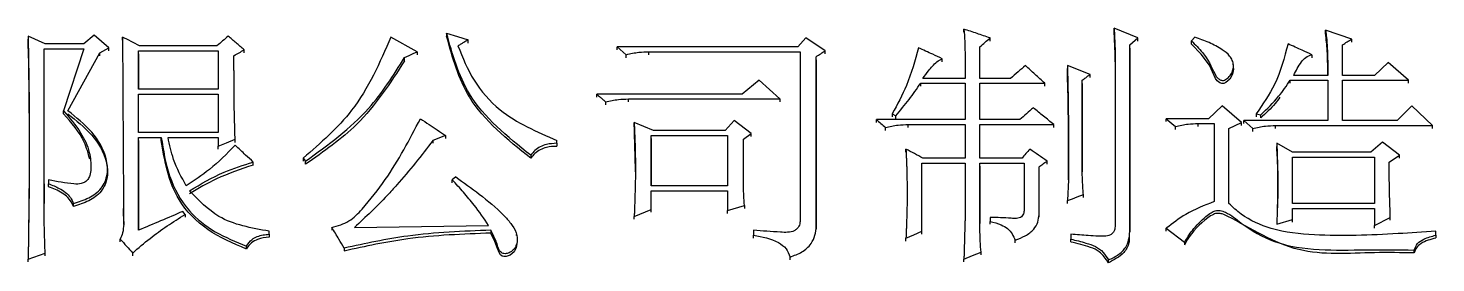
# Model space of a CAD drawing. Header units: millimetres. Extents: x 2379 to 4059, y 879 to 2067.
# Drawn here: x 2734.31 to 2747.7, y 1809.81 to 1812.04 of the extents above; entities that cross this region are included whole.
import ezdxf

# ---------------------------------------------------------------- set-up
doc = ezdxf.new("R2010")
doc.units = ezdxf.units.MM

msp = doc.modelspace()

# ---------------------------------------------------------------- linework, layer by layer
at = {"color": 7, "linetype": 'Continuous', "lineweight": 25}
for p, q in [((2734.471, 1811.889), (2734.309, 1811.963)), ((2734.309, 1811.963), (2734.309, 1811.933)), ((2734.312, 1811.754), (2734.309, 1811.933)), ((2734.937, 1811.973), (2734.839, 1811.889)), ((2735.077, 1811.851), (2734.937, 1811.973)), ((2735.207, 1811.924), (2735.207, 1811.954)), ((2738.009, 1811.814), (2737.76, 1811.954)), ((2738.29, 1811.991), (2738.29, 1811.961)), ((2738.495, 1811.896), (2738.495, 1811.926)), ((2741.708, 1811.945), (2741.633, 1811.861)), ((2741.892, 1811.823), (2741.708, 1811.945)), ((2743.212, 1811.999), (2743.212, 1812.029)), ((2743.461, 1811.915), (2743.461, 1811.945)), ((2744.867, 1811.945), (2744.64, 1812.038)), ((2744.64, 1812.008), (2744.64, 1812.038)), ((2744.791, 1811.879), (2744.867, 1811.945)), ((2744.867, 1811.915), (2744.867, 1811.945)), ((2745.408, 1811.954), (2745.375, 1811.917)), ((2746.901, 1811.935), (2746.652, 1812.019)), ((2746.652, 1811.989), (2746.652, 1812.019)), ((2746.901, 1811.906), (2746.901, 1811.935)), ((2734.461, 1811.842), (2734.839, 1811.842)), ((2734.461, 1810.37), (2734.461, 1811.842)), ((2734.461, 1811.812), (2734.461, 1811.842)), ((2734.839, 1811.889), (2734.471, 1811.889)), ((2734.839, 1811.842), (2734.645, 1811.252)), ((2734.688, 1811.252), (2734.991, 1811.804)), ((2734.991, 1811.804), (2735.077, 1811.851)), ((2734.991, 1811.775), (2734.991, 1811.804)), ((2735.077, 1811.822), (2735.077, 1811.851)), ((2735.358, 1811.823), (2736.116, 1811.823)), ((2735.358, 1811.458), (2735.358, 1811.823)), ((2735.358, 1811.794), (2735.358, 1811.823)), ((2735.358, 1811.793), (2735.358, 1811.458)), ((2736.105, 1811.87), (2735.369, 1811.87)), ((2736.116, 1811.823), (2736.116, 1811.458)), ((2736.364, 1811.803), (2736.364, 1811.832)), ((2738.009, 1811.814), (2738.009, 1811.784)), ((2739.913, 1811.861), (2739.999, 1811.786)), ((2741.633, 1811.861), (2739.913, 1811.861)), ((2739.913, 1811.831), (2739.913, 1811.861)), ((2739.999, 1811.756), (2739.999, 1811.786)), ((2740.215, 1811.814), (2741.654, 1811.814)), ((2740.215, 1811.784), (2740.215, 1811.814)), ((2741.654, 1811.814), (2741.654, 1810.201)), ((2741.892, 1811.794), (2741.892, 1811.823)), ((2743.363, 1811.561), (2743.363, 1811.861)), ((2743.363, 1811.831), (2743.363, 1811.861)), ((2744.791, 1810.126), (2744.791, 1811.879)), ((2744.791, 1811.85), (2744.791, 1811.879)), ((2744.791, 1811.849), (2744.791, 1810.098)), ((2745.375, 1811.887), (2745.375, 1811.917)), ((2746.522, 1811.786), (2746.522, 1811.756)), ((2746.814, 1811.589), (2746.814, 1811.879)), ((2746.814, 1811.85), (2746.814, 1811.879)), ((2737.89, 1811.728), (2737.89, 1811.758)), ((2741.806, 1810.154), (2741.806, 1811.767)), ((2741.806, 1811.738), (2741.806, 1811.767)), ((2741.806, 1811.737), (2741.806, 1810.126)), ((2743.006, 1811.719), (2743.006, 1811.748)), ((2743.223, 1811.702), (2743.223, 1811.561)), ((2743.223, 1811.702), (2743.223, 1811.672)), ((2744.413, 1811.599), (2744.196, 1811.683)), ((2744.196, 1811.683), (2744.196, 1811.654)), ((2744.651, 1811.748), (2744.651, 1810.163)), ((2744.651, 1811.748), (2744.651, 1811.719)), ((2745.775, 1811.684), (2745.775, 1811.694)), ((2745.775, 1811.664), (2745.775, 1811.675)), ((2747.247, 1811.711), (2747.117, 1811.589)), ((2747.441, 1811.543), (2747.247, 1811.711)), ((2741.265, 1811.543), (2741.102, 1811.412)), ((2741.459, 1811.365), (2741.265, 1811.543)), ((2743.223, 1811.561), (2742.822, 1811.561)), ((2743.655, 1811.561), (2743.363, 1811.561)), ((2744.337, 1810.671), (2744.337, 1811.543)), ((2744.337, 1811.514), (2744.337, 1811.543)), ((2744.413, 1811.57), (2744.413, 1811.599)), ((2746.316, 1811.543), (2746.673, 1811.543)), ((2746.316, 1811.514), (2746.316, 1811.543)), ((2746.673, 1811.589), (2746.349, 1811.589)), ((2746.673, 1811.543), (2746.673, 1811.159)), ((2747.117, 1811.589), (2746.814, 1811.589)), ((2746.814, 1811.543), (2747.441, 1811.543)), ((2746.814, 1811.159), (2746.814, 1811.543)), ((2746.814, 1811.514), (2746.814, 1811.543)), ((2747.441, 1811.514), (2747.441, 1811.543)), ((2736.116, 1811.458), (2735.358, 1811.458)), ((2735.358, 1811.412), (2736.116, 1811.412)), ((2735.358, 1811.046), (2735.358, 1811.412)), ((2735.358, 1811.383), (2735.358, 1811.412)), ((2736.116, 1811.412), (2736.116, 1811.046)), ((2741.102, 1811.412), (2739.718, 1811.412)), ((2739.718, 1811.383), (2739.718, 1811.412)), ((2742.801, 1811.515), (2743.223, 1811.515)), ((2743.223, 1811.515), (2743.223, 1811.168)), ((2743.363, 1811.515), (2743.98, 1811.515)), ((2743.363, 1811.168), (2743.363, 1811.515)), ((2743.363, 1811.486), (2743.363, 1811.515)), ((2743.98, 1811.486), (2743.98, 1811.515)), ((2744.337, 1811.513), (2744.337, 1810.671)), ((2734.645, 1811.224), (2734.645, 1811.252)), ((2739.804, 1811.308), (2739.804, 1811.337)), ((2740.021, 1811.365), (2741.459, 1811.365)), ((2740.021, 1811.336), (2740.021, 1811.365)), ((2741.459, 1811.365), (2741.459, 1811.336)), ((2745.667, 1811.299), (2745.538, 1811.177)), ((2745.851, 1811.14), (2745.667, 1811.299)), ((2747.474, 1811.299), (2747.333, 1811.159)), ((2747.669, 1811.112), (2747.474, 1811.299)), ((2740.259, 1811.065), (2740.075, 1811.14)), ((2740.075, 1811.111), (2740.075, 1811.14)), ((2741.027, 1811.159), (2740.94, 1811.065)), ((2741.189, 1811.037), (2741.027, 1811.159)), ((2743.223, 1811.168), (2742.379, 1811.168)), ((2742.379, 1811.14), (2742.379, 1811.168)), ((2742.53, 1811.224), (2742.563, 1811.206)), ((2742.53, 1811.224), (2742.53, 1811.196)), ((2742.563, 1811.177), (2742.563, 1811.206)), ((2742.682, 1811.121), (2743.223, 1811.121)), ((2742.682, 1811.093), (2742.682, 1811.121)), ((2743.223, 1811.121), (2743.223, 1810.802)), ((2743.742, 1811.168), (2743.363, 1811.168)), ((2743.363, 1811.121), (2744.066, 1811.121)), ((2743.363, 1810.802), (2743.363, 1811.121)), ((2743.363, 1811.093), (2743.363, 1811.121)), ((2744.066, 1811.093), (2744.066, 1811.121)), ((2745.137, 1811.177), (2745.224, 1811.103)), ((2745.538, 1811.177), (2745.137, 1811.177)), ((2745.44, 1811.131), (2745.592, 1811.131)), ((2745.44, 1811.102), (2745.44, 1811.131)), ((2745.592, 1811.131), (2745.592, 1810.389)), ((2745.732, 1811.084), (2745.851, 1811.14)), ((2745.851, 1811.112), (2745.851, 1811.14)), ((2745.873, 1811.159), (2745.959, 1811.084)), ((2746.673, 1811.159), (2745.873, 1811.159)), ((2745.873, 1811.13), (2745.873, 1811.159)), ((2745.992, 1811.224), (2746.035, 1811.215)), ((2745.992, 1811.224), (2745.992, 1811.196)), ((2746.035, 1811.186), (2746.035, 1811.215)), ((2747.333, 1811.159), (2746.814, 1811.159)), ((2736.116, 1811.046), (2735.358, 1811.046)), ((2735.358, 1810.999), (2735.575, 1810.999)), ((2735.359, 1810.116), (2735.358, 1810.999)), ((2735.358, 1810.971), (2735.358, 1810.999)), ((2735.575, 1810.971), (2735.575, 1810.999)), ((2735.64, 1810.999), (2736.116, 1810.999)), ((2736.116, 1810.999), (2736.116, 1810.915)), ((2738.279, 1811.018), (2738.16, 1810.971)), ((2738.279, 1811.018), (2738.279, 1810.99)), ((2740.237, 1811.018), (2740.962, 1811.018)), ((2740.237, 1810.539), (2740.237, 1811.018)), ((2740.237, 1810.99), (2740.237, 1811.018)), ((2740.237, 1810.989), (2740.237, 1810.539)), ((2740.94, 1811.065), (2740.259, 1811.065)), ((2740.962, 1811.018), (2740.962, 1810.539)), ((2741.113, 1810.981), (2741.189, 1811.037)), ((2741.189, 1811.009), (2741.189, 1811.037)), ((2742.465, 1811.065), (2742.465, 1811.093)), ((2745.224, 1811.074), (2745.224, 1811.103)), ((2745.732, 1810.37), (2745.732, 1811.084)), ((2745.732, 1811.055), (2745.732, 1811.084)), ((2745.959, 1811.055), (2745.959, 1811.084)), ((2746.176, 1811.112), (2747.669, 1811.112)), ((2746.176, 1811.083), (2746.176, 1811.112)), ((2747.669, 1811.084), (2747.669, 1811.112)), ((2735.358, 1810.971), (2735.359, 1810.116)), ((2736.116, 1810.887), (2736.116, 1810.915)), ((2736.278, 1810.952), (2736.278, 1810.981)), ((2738.16, 1810.971), (2738.16, 1810.943)), ((2739.339, 1810.943), (2739.339, 1810.971)), ((2739.339, 1810.943), (2739.339, 1810.971)), ((2739.339, 1810.943), (2739.339, 1810.915)), ((2741.113, 1810.586), (2741.113, 1810.981)), ((2741.113, 1810.952), (2741.113, 1810.981)), ((2742.66, 1810.859), (2742.66, 1810.887)), ((2746.338, 1810.859), (2746.187, 1810.943)), ((2746.187, 1810.943), (2746.187, 1810.914)), ((2746.19, 1810.82), (2746.187, 1810.914)), ((2747.084, 1810.859), (2746.338, 1810.859)), ((2747.193, 1810.953), (2747.084, 1810.859)), ((2747.355, 1810.831), (2747.193, 1810.953)), ((2735.063, 1810.701), (2735.063, 1810.729)), ((2736.451, 1810.737), (2736.451, 1810.765)), ((2736.927, 1810.802), (2736.949, 1810.774)), ((2736.949, 1810.746), (2736.949, 1810.774)), ((2739.09, 1810.83), (2739.09, 1810.803)), ((2742.812, 1810.755), (2743.223, 1810.755)), ((2742.812, 1810.107), (2742.812, 1810.755)), ((2742.812, 1810.728), (2742.812, 1810.755)), ((2743.223, 1810.802), (2742.822, 1810.802)), ((2743.223, 1810.755), (2743.223, 1810.248)), ((2743.764, 1810.802), (2743.363, 1810.802)), ((2743.363, 1810.755), (2743.785, 1810.755)), ((2743.363, 1810.182), (2743.363, 1810.755)), ((2743.363, 1810.728), (2743.363, 1810.755)), ((2743.363, 1810.727), (2743.363, 1810.182)), ((2743.785, 1810.755), (2743.785, 1810.323)), ((2743.926, 1810.267), (2743.926, 1810.718)), ((2743.926, 1810.69), (2743.926, 1810.718)), ((2744.002, 1810.746), (2744.002, 1810.774)), ((2746.338, 1810.812), (2747.117, 1810.812)), ((2746.338, 1810.37), (2746.338, 1810.812)), ((2746.338, 1810.784), (2746.338, 1810.812)), ((2747.117, 1810.812), (2747.117, 1810.37)), ((2747.258, 1810.765), (2747.355, 1810.831)), ((2747.355, 1810.803), (2747.355, 1810.831)), ((2734.504, 1810.596), (2734.504, 1810.558)), ((2738.377, 1810.624), (2738.344, 1810.596)), ((2738.344, 1810.568), (2738.344, 1810.596)), ((2744.207, 1810.596), (2744.196, 1810.398)), ((2734.461, 1810.558), (2734.461, 1810.37)), ((2734.504, 1810.531), (2734.504, 1810.558)), ((2740.962, 1810.539), (2740.237, 1810.539)), ((2740.237, 1810.492), (2740.962, 1810.492)), ((2740.237, 1810.314), (2740.237, 1810.492)), ((2740.237, 1810.465), (2740.237, 1810.492)), ((2740.962, 1810.492), (2740.962, 1810.304)), ((2744.348, 1810.428), (2744.348, 1810.455)), ((2734.742, 1810.343), (2734.742, 1810.37)), ((2735.218, 1810.172), (2735.217, 1810.323)), ((2740.075, 1810.248), (2740.237, 1810.314)), ((2740.237, 1810.287), (2740.237, 1810.314)), ((2740.962, 1810.304), (2741.124, 1810.351)), ((2741.124, 1810.351), (2741.124, 1810.324)), ((2744.196, 1810.371), (2744.196, 1810.398)), ((2747.117, 1810.37), (2746.338, 1810.37)), ((2746.338, 1810.323), (2747.117, 1810.323)), ((2746.338, 1810.22), (2746.338, 1810.323)), ((2746.338, 1810.296), (2746.338, 1810.323)), ((2747.117, 1810.323), (2747.117, 1810.163)), ((2735.802, 1810.267), (2735.78, 1810.295)), ((2735.802, 1810.267), (2735.802, 1810.24)), ((2740.075, 1810.221), (2740.075, 1810.248)), ((2740.962, 1810.277), (2740.962, 1810.304)), ((2743.461, 1810.239), (2743.461, 1810.201)), ((2743.461, 1810.174), (2743.461, 1810.201)), ((2743.926, 1810.24), (2743.926, 1810.267)), ((2746.187, 1810.173), (2746.338, 1810.22)), ((2746.338, 1810.193), (2746.338, 1810.22)), ((2747.117, 1810.163), (2747.268, 1810.239)), ((2747.268, 1810.212), (2747.268, 1810.239)), ((2736.602, 1810.079), (2736.602, 1810.107)), ((2736.602, 1810.08), (2736.602, 1810.107)), ((2736.602, 1810.079), (2736.602, 1810.052)), ((2737.197, 1810.144), (2737.197, 1810.118)), ((2737.414, 1810.144), (2738.69, 1810.163)), ((2738.712, 1810.116), (2738.712, 1810.089)), ((2738.956, 1810.067), (2738.956, 1810.077)), ((2741.211, 1810.116), (2741.211, 1810.069)), ((2741.211, 1810.042), (2741.211, 1810.069)), ((2741.806, 1810.127), (2741.806, 1810.154)), ((2742.812, 1810.08), (2742.812, 1810.107)), ((2744.229, 1810.079), (2744.229, 1810.032)), ((2744.788, 1810.032), (2744.788, 1810.059)), ((2744.791, 1810.099), (2744.791, 1810.126)), ((2745.137, 1810.135), (2745.31, 1810.003)), ((2745.137, 1810.108), (2745.137, 1810.135)), ((2747.117, 1810.136), (2747.117, 1810.163)), ((2747.701, 1810.069), (2747.701, 1810.107)), ((2747.701, 1810.08), (2747.701, 1810.107)), ((2747.701, 1810.069), (2747.701, 1810.043)), ((2735.185, 1810.005), (2735.185, 1810.032)), ((2736.386, 1809.939), (2736.386, 1809.966)), ((2737.316, 1809.947), (2737.316, 1809.92)), ((2742.66, 1810.014), (2742.66, 1810.041)), ((2743.699, 1809.996), (2743.699, 1810.022)), ((2744.229, 1810.005), (2744.229, 1810.032)), ((2745.31, 1810.003), (2745.31, 1809.977)), ((2747.496, 1809.902), (2747.496, 1809.928)), ((2734.309, 1809.843), (2734.471, 1809.9)), ((2734.309, 1809.817), (2734.309, 1809.843)), ((2734.471, 1809.873), (2734.471, 1809.9)), ((2735.304, 1809.873), (2735.304, 1809.9)), ((2741.557, 1809.836), (2741.557, 1809.862)), ((2743.212, 1809.817), (2743.212, 1809.843)), ((2743.374, 1809.883), (2743.374, 1809.909)), ((2744.586, 1809.807), (2744.586, 1809.834))]:
    msp.add_line(p, q, dxfattribs=at)
at = {"color": 7, "linetype": 'Continuous', "lineweight": 25, "flags": 128}
for points in [[(2738.29, 1811.991), (2738.393, 1811.959), (2738.495, 1811.926)], [(2737.89, 1811.758), (2737.935, 1811.779), (2737.972, 1811.796), (2738.009, 1811.814)], [(2745.772, 1811.663), (2745.776, 1811.647), (2745.768, 1811.6), (2745.742, 1811.554), (2745.702, 1811.52), (2745.685, 1811.513), (2745.665, 1811.513), (2745.645, 1811.519), (2745.622, 1811.537), (2745.605, 1811.561), (2745.547, 1811.686), (2745.469, 1811.791), (2745.375, 1811.887), (2745.375, 1811.887)], [(2742.801, 1811.486), (2742.801, 1811.493), (2742.801, 1811.5), (2742.801, 1811.515)], [(2745.137, 1811.149), (2745.137, 1811.163), (2745.137, 1811.177)], [(2736.116, 1810.915), (2736.197, 1810.948), (2736.278, 1810.981)], [(2736.927, 1810.802), (2736.927, 1810.792), (2736.927, 1810.783), (2736.927, 1810.774)], [(2744.196, 1810.398), (2744.243, 1810.416), (2744.289, 1810.433), (2744.348, 1810.455)], [(2738.96, 1810.02), (2738.962, 1810.008), (2738.953, 1809.95), (2738.932, 1809.91), (2738.896, 1809.88), (2738.858, 1809.867), (2738.836, 1809.866), (2738.819, 1809.871), (2738.804, 1809.882), (2738.79, 1809.904), (2738.769, 1809.959), (2738.749, 1810.011), (2738.712, 1810.089), (2738.712, 1810.089)], [(2742.66, 1810.041), (2742.736, 1810.074), (2742.812, 1810.107)], [(2743.212, 1809.843), (2743.293, 1809.876), (2743.374, 1809.909)]]:
    msp.add_lwpolyline(points, dxfattribs=at)
at = {"color": 7, "linetype": 'Continuous', "lineweight": 25}
for points, knots in [([(2734.309, 1811.963), (2734.309, 1811.952), (2734.31, 1811.928), (2734.31, 1811.894), (2734.311, 1811.847), (2734.312, 1811.789), (2734.313, 1811.719), (2734.314, 1811.65), (2734.316, 1811.58), (2734.317, 1811.51), (2734.317, 1811.44), (2734.318, 1811.382), (2734.319, 1811.324), (2734.319, 1811.266), (2734.32, 1811.196), (2734.32, 1811.138), (2734.32, 1811.091), (2734.32, 1811.056), (2734.32, 1811.021), (2734.32, 1810.986), (2734.32, 1810.957), (2734.32, 1810.934), (2734.32, 1810.916), (2734.32, 1810.899), (2734.32, 1810.881), (2734.32, 1810.866), (2734.32, 1810.855), (2734.32, 1810.843), (2734.32, 1810.829), (2734.32, 1810.811), (2734.32, 1810.794), (2734.32, 1810.776), (2734.32, 1810.759), (2734.32, 1810.741), (2734.32, 1810.718), (2734.319, 1810.689), (2734.319, 1810.654), (2734.319, 1810.618), (2734.319, 1810.583), (2734.318, 1810.548), (2734.318, 1810.513), (2734.318, 1810.467), (2734.317, 1810.408), (2734.316, 1810.338), (2734.315, 1810.268), (2734.314, 1810.198), (2734.314, 1810.139), (2734.313, 1810.093), (2734.312, 1810.057), (2734.312, 1810.022), (2734.311, 1809.987), (2734.311, 1809.952), (2734.31, 1809.916), (2734.31, 1809.88), (2734.309, 1809.855), (2734.309, 1809.843)], [0, 0, 0, 0, 0.016501, 0.033002, 0.049503, 0.082504, 0.115506, 0.148508, 0.18151, 0.214512, 0.247513, 0.280515, 0.297016, 0.330018, 0.36302, 0.396021, 0.412522, 0.429023, 0.445524, 0.462025, 0.478526, 0.486776, 0.495027, 0.503277, 0.511528, 0.519778, 0.523903, 0.528029, 0.536279, 0.54453, 0.55278, 0.56103, 0.569281, 0.577531, 0.585782, 0.602283, 0.618784, 0.635284, 0.651785, 0.668286, 0.684787, 0.701288, 0.73429, 0.767292, 0.800293, 0.833295, 0.866297, 0.882798, 0.899299, 0.9158, 0.932301, 0.948801, 0.965302, 0.982651, 1, 1, 1, 1]), ([(2735.207, 1811.954), (2735.207, 1811.892), (2735.208, 1811.769), (2735.209, 1811.584), (2735.21, 1811.399), (2735.211, 1811.245), (2735.212, 1811.091), (2735.213, 1810.936), (2735.214, 1810.751), (2735.215, 1810.596), (2735.216, 1810.454), (2735.217, 1810.348), (2735.217, 1810.248), (2735.218, 1810.198), (2735.218, 1810.173)], [0, 0, 0, 0, 0.104023, 0.208045, 0.312068, 0.416091, 0.468102, 0.572125, 0.676148, 0.78017, 0.832182, 0.916091, 0.958045, 1, 1, 1, 1]), ([(2735.369, 1811.87), (2735.342, 1811.884), (2735.288, 1811.912), (2735.234, 1811.94), (2735.207, 1811.954)], [0, 0, 0, 0, 0.5, 1, 1, 1, 1]), ([(2736.213, 1811.963), (2736.195, 1811.948), (2736.159, 1811.917), (2736.123, 1811.885), (2736.105, 1811.87)], [0, 0, 0, 0, 0.500001, 1, 1, 1, 1]), ([(2736.364, 1811.832), (2736.339, 1811.854), (2736.289, 1811.898), (2736.238, 1811.941), (2736.213, 1811.963)], [0, 0, 0, 0, 0.499999, 1, 1, 1, 1]), ([(2737.76, 1811.954), (2737.654, 1811.71), (2737.461, 1811.268), (2737.092, 1810.946), (2736.927, 1810.802)], [0, 0, 0, 0, 0.552865, 1, 1, 1, 1]), ([(2739.09, 1810.83), (2738.868, 1811.008), (2738.476, 1811.322), (2738.346, 1811.789), (2738.29, 1811.991)], [0, 0, 0, 0, 0.567651, 1, 1, 1, 1]), ([(2739.09, 1810.802), (2738.868, 1810.98), (2738.476, 1811.292), (2738.346, 1811.759), (2738.29, 1811.961)], [0, 0, 0, 0, 0.567768, 1, 1, 1, 1]), ([(2738.495, 1811.926), (2738.481, 1811.918), (2738.458, 1811.904), (2738.425, 1811.886), (2738.407, 1811.875), (2738.398, 1811.87)], [0, 0, 0, 0, 0.439737, 0.71987, 1, 1, 1, 1]), ([(2743.212, 1812.029), (2743.215, 1811.99), (2743.22, 1811.916), (2743.222, 1811.807), (2743.223, 1811.737), (2743.223, 1811.702)], [0, 0, 0, 0, 0.356505, 0.6781686, 1, 1, 1, 1]), ([(2743.461, 1811.945), (2743.419, 1811.959), (2743.336, 1811.987), (2743.253, 1812.015), (2743.212, 1812.029)], [0, 0, 0, 0, 0.499999, 1, 1, 1, 1]), ([(2743.363, 1811.861), (2743.38, 1811.875), (2743.412, 1811.903), (2743.444, 1811.931), (2743.461, 1811.945)], [0, 0, 0, 0, 0.500001, 1, 1, 1, 1]), ([(2744.64, 1812.038), (2744.642, 1812.006), (2744.646, 1811.941), (2744.649, 1811.845), (2744.65, 1811.781), (2744.651, 1811.748)], [0, 0, 0, 0, 0.335205, 0.667529, 1, 1, 1, 1]), ([(2744.651, 1811.719), (2744.65, 1811.751), (2744.649, 1811.816), (2744.646, 1811.912), (2744.642, 1811.976), (2744.64, 1812.008)], [0, 0, 0, 0, 0.335659, 0.667726, 1, 1, 1, 1]), ([(2745.375, 1811.917), (2745.413, 1811.881), (2745.509, 1811.791), (2745.57, 1811.662), (2745.613, 1811.575), (2745.632, 1811.556), (2745.651, 1811.545), (2745.672, 1811.54), (2745.692, 1811.543), (2745.718, 1811.558), (2745.746, 1811.587), (2745.771, 1811.63), (2745.778, 1811.681), (2745.768, 1811.732), (2745.733, 1811.786), (2745.658, 1811.845), (2745.544, 1811.903), (2745.453, 1811.937), (2745.408, 1811.954)], [0, 0, 0, 0, 0.132576, 0.339199, 0.368942, 0.383766, 0.408891, 0.423884, 0.438973, 0.459319, 0.498147, 0.542368, 0.587069, 0.63299, 0.675109, 0.75468, 0.876186, 1, 1, 1, 1]), ([(2746.652, 1812.019), (2746.652, 1812.017), (2746.653, 1812.011), (2746.654, 1812.003), (2746.655, 1811.995), (2746.656, 1811.988), (2746.657, 1811.981), (2746.658, 1811.975), (2746.658, 1811.968), (2746.66, 1811.958), (2746.663, 1811.93), (2746.667, 1811.878), (2746.669, 1811.829), (2746.67, 1811.8), (2746.67, 1811.793), (2746.67, 1811.787), (2746.67, 1811.779), (2746.671, 1811.773), (2746.671, 1811.766), (2746.671, 1811.76), (2746.671, 1811.753), (2746.671, 1811.747), (2746.672, 1811.74), (2746.672, 1811.732), (2746.672, 1811.726), (2746.672, 1811.72), (2746.672, 1811.714), (2746.672, 1811.706), (2746.672, 1811.7), (2746.672, 1811.693), (2746.672, 1811.687), (2746.673, 1811.679), (2746.673, 1811.673), (2746.673, 1811.666), (2746.673, 1811.659), (2746.673, 1811.652), (2746.673, 1811.646), (2746.673, 1811.638), (2746.673, 1811.632), (2746.673, 1811.625), (2746.673, 1811.618), (2746.673, 1811.611), (2746.673, 1811.605), (2746.673, 1811.597), (2746.673, 1811.593), (2746.673, 1811.589)], [0, 0, 0, 0, 0.0190515, 0.0381029, 0.0571543, 0.0762057, 0.0857315, 0.1047829, 0.1238344, 0.1333601, 0.1714636, 0.3239096, 0.4928315, 0.5139452, 0.524502, 0.5456156, 0.5561724, 0.577286, 0.5878428, 0.6089564, 0.6195132, 0.63007, 0.6511837, 0.6722973, 0.6828541, 0.6934109, 0.7145245, 0.7250813, 0.7461949, 0.7567517, 0.7778653, 0.7884221, 0.8095357, 0.8200925, 0.8412061, 0.8517629, 0.8728766, 0.8834334, 0.904547, 0.9151038, 0.9362174, 0.9467742, 0.9678878, 0.9784446, 1, 1, 1, 1]), ([(2746.673, 1811.589), (2746.673, 1811.623), (2746.672, 1811.701), (2746.669, 1811.835), (2746.658, 1811.934), (2746.652, 1811.989)], [0, 0, 0, 0, 0.254107, 0.581877, 1, 1, 1, 1]), ([(2746.814, 1811.879), (2746.828, 1811.889), (2746.857, 1811.907), (2746.886, 1811.926), (2746.901, 1811.935)], [0, 0, 0, 0, 0.499999, 1, 1, 1, 1]), ([(2734.311, 1811.824), (2734.311, 1811.824), (2734.311, 1811.824), (2734.311, 1811.823), (2734.311, 1811.814), (2734.315, 1811.506), (2734.32, 1811.075), (2734.318, 1810.553), (2734.315, 1810.275), (2734.313, 1810.133), (2734.312, 1810.046), (2734.312, 1810.02), (2734.312, 1810.007)], [0, 0, 0, 0, 0.000561, 0.001264, 0.002999, 0.021919, 0.484329, 0.728284, 0.866003, 0.931669, 0.9642, 1, 1, 1, 1]), ([(2736.267, 1811.776), (2736.283, 1811.786), (2736.316, 1811.804), (2736.348, 1811.823), (2736.364, 1811.832)], [0, 0, 0, 0, 0.4999992, 1, 1, 1, 1]), ([(2738.398, 1811.87), (2738.443, 1811.758), (2738.534, 1811.532), (2738.838, 1811.186), (2739.148, 1811.053), (2739.339, 1810.971)], [0, 0, 0, 0, 0.271527, 0.550151, 1, 1, 1, 1]), ([(2739.999, 1811.786), (2740.039, 1811.795), (2740.11, 1811.812), (2740.183, 1811.813), (2740.215, 1811.814)], [0, 0, 0, 0, 0.558835, 1, 1, 1, 1]), ([(2741.806, 1811.767), (2741.82, 1811.776), (2741.849, 1811.795), (2741.878, 1811.814), (2741.892, 1811.823)], [0, 0, 0, 0, 0.4999996, 1, 1, 1, 1]), ([(2742.779, 1811.851), (2742.746, 1811.73), (2742.685, 1811.513), (2742.578, 1811.313), (2742.53, 1811.224)], [0, 0, 0, 0, 0.557381, 1, 1, 1, 1]), ([(2743.006, 1811.748), (2742.976, 1811.762), (2742.923, 1811.786), (2742.847, 1811.82), (2742.802, 1811.841), (2742.779, 1811.851)], [0, 0, 0, 0, 0.401772, 0.700886, 1, 1, 1, 1]), ([(2746.295, 1811.889), (2746.26, 1811.757), (2746.198, 1811.519), (2746.055, 1811.315), (2745.992, 1811.224)], [0, 0, 0, 0, 0.555082, 1, 1, 1, 1]), ([(2746.522, 1811.786), (2746.492, 1811.8), (2746.438, 1811.824), (2746.363, 1811.858), (2746.317, 1811.878), (2746.295, 1811.889)], [0, 0, 0, 0, 0.40179, 0.700895, 1, 1, 1, 1]), ([(2746.349, 1811.589), (2746.371, 1811.633), (2746.402, 1811.695), (2746.462, 1811.765), (2746.502, 1811.779), (2746.522, 1811.786)], [0, 0, 0, 0, 0.55151, 0.77279, 1, 1, 1, 1]), ([(2736.278, 1810.981), (2736.274, 1811.142), (2736.269, 1811.306), (2736.268, 1811.473), (2736.268, 1811.486), (2736.268, 1811.499), (2736.268, 1811.512), (2736.268, 1811.522), (2736.268, 1811.535), (2736.268, 1811.548), (2736.268, 1811.561), (2736.268, 1811.571), (2736.268, 1811.584), (2736.268, 1811.597), (2736.268, 1811.61), (2736.268, 1811.623), (2736.267, 1811.636), (2736.267, 1811.649), (2736.267, 1811.659), (2736.267, 1811.672), (2736.267, 1811.683), (2736.267, 1811.693), (2736.267, 1811.7), (2736.267, 1811.706), (2736.267, 1811.713), (2736.267, 1811.718), (2736.267, 1811.724), (2736.267, 1811.731), (2736.267, 1811.737), (2736.267, 1811.742), (2736.267, 1811.749), (2736.267, 1811.755), (2736.267, 1811.762), (2736.267, 1811.768), (2736.267, 1811.773), (2736.267, 1811.776)], [0, 0, 0, 0, 0.606141, 0.618449, 0.630757, 0.655373, 0.667681, 0.679989, 0.692297, 0.716913, 0.729221, 0.741529, 0.753837, 0.778453, 0.790761, 0.803069, 0.827685, 0.839993, 0.852301, 0.864609, 0.889225, 0.895379, 0.901533, 0.913842, 0.919996, 0.92615, 0.932304, 0.944612, 0.950766, 0.95692, 0.963074, 0.975382, 0.981536, 0.98769, 1, 1, 1, 1]), ([(2736.949, 1810.774), (2737.163, 1810.929), (2737.541, 1811.202), (2737.784, 1811.589), (2737.89, 1811.758)], [0, 0, 0, 0, 0.565351, 1, 1, 1, 1]), ([(2737.89, 1811.728), (2737.752, 1811.515), (2737.503, 1811.129), (2737.12, 1810.864), (2736.949, 1810.746)], [0, 0, 0, 0, 0.55369, 1, 1, 1, 1]), ([(2742.822, 1811.561), (2742.839, 1811.586), (2742.867, 1811.625), (2742.912, 1811.677), (2742.953, 1811.72), (2742.988, 1811.739), (2743.006, 1811.748)], [0, 0, 0, 0, 0.335639, 0.554348, 0.775254, 1, 1, 1, 1]), ([(2743.796, 1811.683), (2743.773, 1811.663), (2743.726, 1811.622), (2743.679, 1811.582), (2743.655, 1811.561)], [0, 0, 0, 0, 0.5, 1, 1, 1, 1]), ([(2743.98, 1811.515), (2743.949, 1811.543), (2743.888, 1811.599), (2743.827, 1811.655), (2743.796, 1811.683)], [0, 0, 0, 0, 0.5, 1, 1, 1, 1]), ([(2744.196, 1811.683), (2744.196, 1811.673), (2744.197, 1811.657), (2744.197, 1811.636), (2744.198, 1811.62), (2744.198, 1811.605), (2744.198, 1811.589), (2744.199, 1811.573), (2744.199, 1811.558), (2744.199, 1811.542), (2744.2, 1811.526), (2744.2, 1811.51), (2744.201, 1811.49), (2744.201, 1811.469), (2744.201, 1811.448), (2744.202, 1811.432), (2744.202, 1811.416), (2744.202, 1811.401), (2744.203, 1811.38), (2744.203, 1811.359), (2744.203, 1811.338), (2744.204, 1811.317), (2744.204, 1811.28), (2744.205, 1811.207), (2744.206, 1811.134), (2744.206, 1811.071), (2744.206, 1811.044), (2744.206, 1811.023), (2744.206, 1811.008), (2744.206, 1810.992), (2744.206, 1810.976), (2744.206, 1810.961), (2744.206, 1810.945), (2744.207, 1810.929), (2744.207, 1810.913), (2744.207, 1810.898), (2744.207, 1810.882), (2744.207, 1810.861), (2744.207, 1810.84), (2744.207, 1810.819), (2744.207, 1810.803), (2744.207, 1810.787), (2744.207, 1810.772), (2744.207, 1810.756), (2744.207, 1810.74), (2744.207, 1810.727), (2744.207, 1810.717), (2744.207, 1810.709), (2744.207, 1810.701), (2744.207, 1810.693), (2744.207, 1810.685), (2744.207, 1810.677), (2744.207, 1810.669), (2744.207, 1810.662), (2744.207, 1810.654), (2744.207, 1810.643), (2744.207, 1810.633), (2744.207, 1810.622), (2744.207, 1810.614), (2744.207, 1810.605), (2744.207, 1810.599), (2744.207, 1810.596)], [0, 0, 0, 0, 0.028913, 0.04337, 0.057826, 0.072283, 0.08674, 0.101196, 0.115653, 0.13011, 0.144566, 0.159023, 0.173479, 0.202393, 0.216849, 0.231306, 0.245763, 0.260219, 0.274676, 0.303589, 0.318046, 0.332502, 0.361416, 0.419242, 0.534896, 0.563809, 0.592722, 0.607179, 0.621635, 0.636092, 0.650548, 0.665005, 0.679462, 0.693918, 0.708375, 0.722832, 0.737288, 0.751745, 0.780658, 0.795115, 0.809571, 0.824028, 0.838485, 0.852941, 0.867398, 0.881854, 0.889083, 0.896311, 0.903539, 0.910768, 0.917996, 0.925224, 0.932453, 0.939681, 0.946909, 0.954138, 0.968594, 0.975822, 0.983051, 0.990279, 1, 1, 1, 1]), ([(2744.207, 1810.595), (2744.207, 1810.67), (2744.207, 1810.884), (2744.206, 1811.237), (2744.199, 1811.515), (2744.196, 1811.653)], [0, 0, 0, 0, 0.211658, 0.605797, 1, 1, 1, 1]), ([(2744.337, 1811.543), (2744.343, 1811.547), (2744.359, 1811.559), (2744.384, 1811.578), (2744.403, 1811.592), (2744.413, 1811.599)], [0, 0, 0, 0, 0.25, 0.624999, 1, 1, 1, 1]), ([(2746.035, 1811.215), (2746.095, 1811.271), (2746.2, 1811.371), (2746.281, 1811.491), (2746.316, 1811.543)], [0, 0, 0, 0, 0.563281, 1, 1, 1, 1]), ([(2739.718, 1811.412), (2739.73, 1811.401), (2739.751, 1811.383), (2739.78, 1811.358), (2739.796, 1811.344), (2739.804, 1811.337)], [0, 0, 0, 0, 0.428348, 0.714171, 1, 1, 1, 1]), ([(2742.563, 1811.206), (2742.584, 1811.231), (2742.627, 1811.282), (2742.709, 1811.383), (2742.764, 1811.463), (2742.801, 1811.515)], [0, 0, 0, 0, 0.254915, 0.509864, 1, 1, 1, 1]), ([(2734.645, 1811.252), (2734.703, 1811.185), (2734.806, 1811.066), (2734.897, 1810.874), (2734.909, 1810.732), (2734.902, 1810.644), (2734.879, 1810.601), (2734.851, 1810.573), (2734.805, 1810.554), (2734.686, 1810.558), (2734.583, 1810.579), (2734.504, 1810.596)], [0, 0, 0, 0, 0.23749, 0.42213, 0.564767, 0.621672, 0.660735, 0.693272, 0.725999, 0.787152, 1, 1, 1, 1]), ([(2734.742, 1810.37), (2734.791, 1810.386), (2734.887, 1810.418), (2735.015, 1810.507), (2735.072, 1810.65), (2735.055, 1810.846), (2734.924, 1811.065), (2734.767, 1811.189), (2734.688, 1811.252)], [0, 0, 0, 0, 0.1273113, 0.25064, 0.3763468, 0.5011022, 0.7458194, 1, 1, 1, 1]), ([(2739.804, 1811.337), (2739.844, 1811.346), (2739.915, 1811.363), (2739.988, 1811.364), (2740.021, 1811.365)], [0, 0, 0, 0, 0.558839, 1, 1, 1, 1]), ([(2743.872, 1811.281), (2743.85, 1811.262), (2743.807, 1811.224), (2743.764, 1811.187), (2743.742, 1811.168)], [0, 0, 0, 0, 0.5, 1, 1, 1, 1]), ([(2744.066, 1811.121), (2744.034, 1811.148), (2743.969, 1811.201), (2743.904, 1811.254), (2743.872, 1811.281)], [0, 0, 0, 0, 0.5, 1, 1, 1, 1]), ([(2746.217, 1811.381), (2746.203, 1811.361), (2746.151, 1811.289), (2746.083, 1811.229), (2746.035, 1811.186)], [0, 0, 0, 0, 0.281385, 1, 1, 1, 1]), ([(2734.896, 1810.792), (2734.881, 1810.847), (2734.836, 1811.01), (2734.721, 1811.139), (2734.645, 1811.223)], [0, 0, 0, 0, 0.341793, 1, 1, 1, 1]), ([(2734.688, 1811.223), (2734.767, 1811.16), (2734.924, 1811.037), (2735.055, 1810.818), (2735.072, 1810.622), (2735.015, 1810.479), (2734.887, 1810.39), (2734.791, 1810.358), (2734.742, 1810.342)], [0, 0, 0, 0, 0.254227, 0.498888, 0.62358, 0.749246, 0.87261, 1, 1, 1, 1]), ([(2737.197, 1810.144), (2737.255, 1810.16), (2737.368, 1810.191), (2737.532, 1810.365), (2737.779, 1810.676), (2737.937, 1810.979), (2738.041, 1811.177)], [0, 0, 0, 0, 0.124706, 0.247159, 0.50724, 1, 1, 1, 1]), ([(2738.041, 1811.177), (2738.069, 1811.159), (2738.122, 1811.123), (2738.202, 1811.07), (2738.253, 1811.035), (2738.279, 1811.018)], [0, 0, 0, 0, 0.3477794, 0.6738893, 1, 1, 1, 1]), ([(2740.075, 1811.14), (2740.076, 1811.108), (2740.078, 1811.061), (2740.08, 1811.006), (2740.081, 1810.98), (2740.082, 1810.969), (2740.082, 1810.963), (2740.082, 1810.957), (2740.082, 1810.949), (2740.083, 1810.939), (2740.083, 1810.927), (2740.084, 1810.903), (2740.085, 1810.852), (2740.086, 1810.773), (2740.086, 1810.678), (2740.086, 1810.611), (2740.085, 1810.572), (2740.085, 1810.56), (2740.085, 1810.548), (2740.084, 1810.536), (2740.084, 1810.52), (2740.084, 1810.505), (2740.083, 1810.489), (2740.082, 1810.465), (2740.082, 1810.437), (2740.081, 1810.41), (2740.08, 1810.394), (2740.08, 1810.382), (2740.079, 1810.366), (2740.079, 1810.35), (2740.078, 1810.335), (2740.078, 1810.323), (2740.077, 1810.311), (2740.077, 1810.299), (2740.076, 1810.285), (2740.076, 1810.268), (2740.075, 1810.255), (2740.075, 1810.248)], [0, 0, 0, 0, 0.106229, 0.159343, 0.1859, 0.19254, 0.199179, 0.205818, 0.212458, 0.225736, 0.239015, 0.252293, 0.305408, 0.411639, 0.51787, 0.6241, 0.637379, 0.650658, 0.663936, 0.677215, 0.690493, 0.717051, 0.730329, 0.743608, 0.796722, 0.823279, 0.836558, 0.849837, 0.863115, 0.889672, 0.902951, 0.91623, 0.929508, 0.942787, 0.956065, 0.978033, 1, 1, 1, 1]), ([(2742.379, 1811.168), (2742.393, 1811.156), (2742.422, 1811.131), (2742.451, 1811.106), (2742.465, 1811.093)], [0, 0, 0, 0, 0.4999996, 1, 1, 1, 1]), ([(2742.465, 1811.093), (2742.505, 1811.102), (2742.576, 1811.119), (2742.65, 1811.121), (2742.682, 1811.121)], [0, 0, 0, 0, 0.558835, 1, 1, 1, 1]), ([(2745.224, 1811.103), (2745.264, 1811.112), (2745.335, 1811.129), (2745.408, 1811.13), (2745.44, 1811.131)], [0, 0, 0, 0, 0.558835, 1, 1, 1, 1]), ([(2735.575, 1810.999), (2735.595, 1810.876), (2735.635, 1810.628), (2735.808, 1810.304), (2736.084, 1810.088), (2736.285, 1810.007), (2736.386, 1809.966)], [0, 0, 0, 0, 0.271409, 0.54611, 0.770558, 1, 1, 1, 1]), ([(2735.813, 1810.539), (2735.768, 1810.621), (2735.688, 1810.768), (2735.655, 1810.929), (2735.64, 1810.999)], [0, 0, 0, 0, 0.561781, 1, 1, 1, 1]), ([(2740.086, 1810.672), (2740.086, 1810.678), (2740.086, 1810.715), (2740.085, 1810.783), (2740.081, 1810.924), (2740.078, 1811.033), (2740.075, 1811.111)], [0, 0, 0, 0, 0.03725, 0.252924, 0.468596, 1, 1, 1, 1]), ([(2745.959, 1811.084), (2745.999, 1811.093), (2746.07, 1811.11), (2746.144, 1811.111), (2746.176, 1811.112)], [0, 0, 0, 0, 0.558835, 1, 1, 1, 1]), ([(2736.386, 1809.938), (2736.259, 1809.992), (2736.008, 1810.099), (2735.665, 1810.446), (2735.609, 1810.773), (2735.575, 1810.971)], [0, 0, 0, 0, 0.291427, 0.572864, 1, 1, 1, 1]), ([(2736.278, 1810.924), (2736.199, 1810.844), (2736.058, 1810.701), (2735.888, 1810.589), (2735.813, 1810.539)], [0, 0, 0, 0, 0.556475, 1, 1, 1, 1]), ([(2736.451, 1810.765), (2736.427, 1810.787), (2736.386, 1810.825), (2736.328, 1810.878), (2736.295, 1810.909), (2736.278, 1810.924)], [0, 0, 0, 0, 0.420833, 0.71041, 1, 1, 1, 1]), ([(2738.16, 1810.971), (2738.105, 1810.899), (2737.995, 1810.755), (2737.848, 1810.581), (2737.66, 1810.372), (2737.52, 1810.243), (2737.414, 1810.144)], [0, 0, 0, 0, 0.245125, 0.490307, 0.612877, 1, 1, 1, 1]), ([(2739.339, 1810.943), (2739.306, 1810.941), (2739.251, 1810.939), (2739.18, 1810.912), (2739.127, 1810.878), (2739.103, 1810.846), (2739.09, 1810.83)], [0, 0, 0, 0, 0.347684, 0.57015, 0.787843, 1, 1, 1, 1]), ([(2739.339, 1810.914), (2739.306, 1810.913), (2739.251, 1810.91), (2739.18, 1810.884), (2739.127, 1810.85), (2739.103, 1810.818), (2739.09, 1810.802)], [0, 0, 0, 0, 0.3477823, 0.5702781, 0.7879423, 1, 1, 1, 1]), ([(2742.66, 1810.887), (2742.66, 1810.882), (2742.661, 1810.874), (2742.661, 1810.863), (2742.662, 1810.854), (2742.662, 1810.845), (2742.662, 1810.837), (2742.663, 1810.828), (2742.663, 1810.819), (2742.663, 1810.81), (2742.664, 1810.802), (2742.664, 1810.793), (2742.664, 1810.784), (2742.665, 1810.775), (2742.665, 1810.767), (2742.665, 1810.758), (2742.666, 1810.749), (2742.666, 1810.74), (2742.666, 1810.732), (2742.667, 1810.723), (2742.667, 1810.714), (2742.667, 1810.705), (2742.668, 1810.697), (2742.668, 1810.688), (2742.668, 1810.677), (2742.669, 1810.664), (2742.669, 1810.638), (2742.671, 1810.546), (2742.672, 1810.441), (2742.67, 1810.344), (2742.669, 1810.314), (2742.669, 1810.292), (2742.668, 1810.274), (2742.668, 1810.257), (2742.667, 1810.239), (2742.667, 1810.222), (2742.666, 1810.204), (2742.666, 1810.191), (2742.665, 1810.18), (2742.665, 1810.171), (2742.665, 1810.162), (2742.664, 1810.154), (2742.664, 1810.143), (2742.664, 1810.134), (2742.663, 1810.123), (2742.663, 1810.114), (2742.663, 1810.103), (2742.662, 1810.094), (2742.662, 1810.086), (2742.662, 1810.077), (2742.661, 1810.068), (2742.661, 1810.059), (2742.661, 1810.051), (2742.66, 1810.045), (2742.66, 1810.041)], [0, 0, 0, 0, 0.015528, 0.031057, 0.038821, 0.046585, 0.062113, 0.069877, 0.077641, 0.09317, 0.100934, 0.108698, 0.124226, 0.131991, 0.139755, 0.155283, 0.163047, 0.170811, 0.18634, 0.194104, 0.201868, 0.217396, 0.22516, 0.232925, 0.248453, 0.263981, 0.27951, 0.341623, 0.590106, 0.65222, 0.683276, 0.698805, 0.729861, 0.74539, 0.760918, 0.791975, 0.807503, 0.823031, 0.83856, 0.846324, 0.854088, 0.869616, 0.87738, 0.892909, 0.900673, 0.916201, 0.923965, 0.939494, 0.947258, 0.955022, 0.97055, 0.978315, 0.986079, 1, 1, 1, 1]), ([(2742.822, 1810.802), (2742.795, 1810.816), (2742.741, 1810.845), (2742.687, 1810.873), (2742.66, 1810.887)], [0, 0, 0, 0, 0.5, 1, 1, 1, 1]), ([(2743.839, 1810.887), (2743.827, 1810.873), (2743.801, 1810.845), (2743.776, 1810.816), (2743.764, 1810.802)], [0, 0, 0, 0, 0.5, 1, 1, 1, 1]), ([(2744.002, 1810.774), (2743.974, 1810.793), (2743.92, 1810.831), (2743.866, 1810.868), (2743.839, 1810.887)], [0, 0, 0, 0, 0.499999, 1, 1, 1, 1]), ([(2746.187, 1810.943), (2746.191, 1810.851), (2746.197, 1810.712), (2746.199, 1810.455), (2746.192, 1810.291), (2746.187, 1810.173)], [0, 0, 0, 0, 0.360824, 0.541241, 1, 1, 1, 1]), ([(2735.845, 1810.492), (2735.952, 1810.556), (2736.143, 1810.669), (2736.357, 1810.736), (2736.451, 1810.765)], [0, 0, 0, 0, 0.5581675, 1, 1, 1, 1]), ([(2736.451, 1810.736), (2736.332, 1810.697), (2736.12, 1810.626), (2735.929, 1810.514), (2735.845, 1810.464)], [0, 0, 0, 0, 0.56146, 1, 1, 1, 1]), ([(2743.926, 1810.718), (2743.938, 1810.727), (2743.964, 1810.746), (2743.989, 1810.765), (2744.002, 1810.774)], [0, 0, 0, 0, 0.5000004, 1, 1, 1, 1]), ([(2746.19, 1810.824), (2746.193, 1810.738), (2746.197, 1810.602), (2746.195, 1810.437), (2746.192, 1810.325), (2746.191, 1810.282), (2746.19, 1810.256)], [0, 0, 0, 0, 0.458446, 0.721932, 0.829459, 1, 1, 1, 1]), ([(2747.268, 1810.239), (2747.268, 1810.241), (2747.268, 1810.247), (2747.268, 1810.255), (2747.267, 1810.263), (2747.267, 1810.271), (2747.267, 1810.279), (2747.266, 1810.287), (2747.266, 1810.295), (2747.266, 1810.303), (2747.265, 1810.311), (2747.265, 1810.319), (2747.265, 1810.327), (2747.265, 1810.335), (2747.264, 1810.343), (2747.264, 1810.351), (2747.264, 1810.359), (2747.263, 1810.367), (2747.263, 1810.375), (2747.263, 1810.383), (2747.263, 1810.391), (2747.262, 1810.399), (2747.262, 1810.407), (2747.262, 1810.415), (2747.262, 1810.423), (2747.261, 1810.431), (2747.261, 1810.439), (2747.261, 1810.447), (2747.261, 1810.455), (2747.26, 1810.463), (2747.26, 1810.471), (2747.26, 1810.479), (2747.26, 1810.487), (2747.26, 1810.495), (2747.26, 1810.503), (2747.259, 1810.511), (2747.259, 1810.519), (2747.259, 1810.53), (2747.259, 1810.54), (2747.259, 1810.551), (2747.259, 1810.559), (2747.259, 1810.567), (2747.259, 1810.575), (2747.258, 1810.583), (2747.258, 1810.591), (2747.258, 1810.599), (2747.258, 1810.607), (2747.258, 1810.615), (2747.258, 1810.623), (2747.258, 1810.631), (2747.258, 1810.639), (2747.258, 1810.647), (2747.258, 1810.655), (2747.258, 1810.663), (2747.258, 1810.671), (2747.258, 1810.679), (2747.258, 1810.687), (2747.258, 1810.695), (2747.258, 1810.703), (2747.258, 1810.711), (2747.258, 1810.719), (2747.258, 1810.727), (2747.258, 1810.735), (2747.258, 1810.743), (2747.258, 1810.753), (2747.258, 1810.76), (2747.258, 1810.765)], [0, 0, 0, 0, 0.015218, 0.030436, 0.045654, 0.060873, 0.076091, 0.091309, 0.106527, 0.121745, 0.136964, 0.152182, 0.1674, 0.182618, 0.197836, 0.213054, 0.228273, 0.243491, 0.258709, 0.273927, 0.289145, 0.304364, 0.319582, 0.3348, 0.350018, 0.365236, 0.380454, 0.395673, 0.410891, 0.426109, 0.441327, 0.456545, 0.471764, 0.486982, 0.5022, 0.517418, 0.532636, 0.547854, 0.578291, 0.593509, 0.608727, 0.623945, 0.639163, 0.654382, 0.6696, 0.684818, 0.700036, 0.715254, 0.730473, 0.745691, 0.760909, 0.776127, 0.791345, 0.806563, 0.821782, 0.837, 0.852218, 0.867436, 0.882654, 0.897873, 0.913091, 0.928309, 0.943527, 0.958745, 0.973963, 1, 1, 1, 1]), ([(2738.69, 1810.163), (2738.646, 1810.228), (2738.571, 1810.336), (2738.452, 1810.478), (2738.38, 1810.556), (2738.344, 1810.596)], [0, 0, 0, 0, 0.425603, 0.712586, 1, 1, 1, 1]), ([(2738.377, 1810.624), (2738.452, 1810.57), (2738.61, 1810.456), (2738.788, 1810.31), (2738.902, 1810.183), (2738.95, 1810.108), (2738.966, 1810.036), (2738.957, 1809.981), (2738.934, 1809.936), (2738.899, 1809.906), (2738.864, 1809.893), (2738.837, 1809.893), (2738.818, 1809.898), (2738.801, 1809.911), (2738.783, 1809.94), (2738.771, 1809.986), (2738.746, 1810.048), (2738.725, 1810.091), (2738.712, 1810.116)], [0, 0, 0, 0, 0.208327, 0.438591, 0.516152, 0.594124, 0.638952, 0.683964, 0.718603, 0.753477, 0.783861, 0.800038, 0.813271, 0.826563, 0.846381, 0.891589, 0.934119, 1, 1, 1, 1]), ([(2741.124, 1810.351), (2741.122, 1810.384), (2741.117, 1810.439), (2741.115, 1810.518), (2741.114, 1810.563), (2741.113, 1810.586)], [0, 0, 0, 0, 0.415965, 0.707929, 1, 1, 1, 1]), ([(2744.348, 1810.455), (2744.346, 1810.474), (2744.344, 1810.511), (2744.339, 1810.583), (2744.338, 1810.636), (2744.337, 1810.671)], [0, 0, 0, 0, 0.2602992, 0.5206063, 1, 1, 1, 1]), ([(2734.504, 1810.558), (2734.538, 1810.545), (2734.595, 1810.523), (2734.665, 1810.479), (2734.714, 1810.43), (2734.733, 1810.39), (2734.742, 1810.37)], [0, 0, 0, 0, 0.348649, 0.570981, 0.788219, 1, 1, 1, 1]), ([(2734.742, 1810.342), (2734.726, 1810.373), (2734.699, 1810.423), (2734.633, 1810.472), (2734.571, 1810.505), (2734.526, 1810.522), (2734.504, 1810.53)], [0, 0, 0, 0, 0.328554, 0.548785, 0.773176, 1, 1, 1, 1]), ([(2736.602, 1810.107), (2736.433, 1810.137), (2736.135, 1810.189), (2735.933, 1810.401), (2735.845, 1810.492)], [0, 0, 0, 0, 0.5699995, 1, 1, 1, 1]), ([(2734.471, 1809.9), (2734.469, 1809.967), (2734.464, 1810.079), (2734.461, 1810.236), (2734.461, 1810.325), (2734.461, 1810.37)], [0, 0, 0, 0, 0.427543, 0.713753, 1, 1, 1, 1]), ([(2743.785, 1810.323), (2743.785, 1810.309), (2743.783, 1810.282), (2743.762, 1810.239), (2743.711, 1810.226), (2743.612, 1810.234), (2743.527, 1810.237), (2743.461, 1810.239)], [0, 0, 0, 0, 0.111188, 0.223572, 0.352358, 0.48582, 1, 1, 1, 1]), ([(2745.592, 1810.389), (2745.499, 1810.353), (2745.335, 1810.289), (2745.197, 1810.182), (2745.137, 1810.135)], [0, 0, 0, 0, 0.564353, 1, 1, 1, 1]), ([(2747.701, 1810.107), (2747.581, 1810.099), (2747.197, 1810.074), (2746.673, 1810.054), (2746.161, 1810.104), (2745.885, 1810.23), (2745.77, 1810.335), (2745.732, 1810.37)], [0, 0, 0, 0, 0.176106, 0.564607, 0.76693, 0.923799, 1, 1, 1, 1]), ([(2735.304, 1809.9), (2735.358, 1809.947), (2735.463, 1810.038), (2735.631, 1810.159), (2735.745, 1810.231), (2735.802, 1810.267)], [0, 0, 0, 0, 0.347854, 0.67337, 1, 1, 1, 1]), ([(2735.78, 1810.295), (2735.71, 1810.265), (2735.569, 1810.206), (2735.429, 1810.146), (2735.359, 1810.116)], [0, 0, 0, 0, 0.5, 1, 1, 1, 1]), ([(2741.654, 1810.201), (2741.651, 1810.185), (2741.647, 1810.159), (2741.624, 1810.128), (2741.57, 1810.092), (2741.421, 1810.101), (2741.294, 1810.11), (2741.211, 1810.116)], [0, 0, 0, 0, 0.101198, 0.163077, 0.226913, 0.489011, 1, 1, 1, 1]), ([(2743.223, 1810.248), (2743.223, 1810.244), (2743.222, 1810.239), (2743.222, 1810.232), (2743.222, 1810.225), (2743.222, 1810.218), (2743.222, 1810.211), (2743.222, 1810.206), (2743.221, 1810.2), (2743.221, 1810.193), (2743.221, 1810.184), (2743.221, 1810.174), (2743.22, 1810.163), (2743.22, 1810.153), (2743.22, 1810.142), (2743.219, 1810.128), (2743.219, 1810.114), (2743.219, 1810.1), (2743.218, 1810.089), (2743.218, 1810.078), (2743.218, 1810.064), (2743.217, 1810.05), (2743.217, 1810.036), (2743.217, 1810.025), (2743.216, 1810.015), (2743.216, 1810.001), (2743.216, 1809.987), (2743.215, 1809.972), (2743.215, 1809.962), (2743.215, 1809.951), (2743.215, 1809.942), (2743.214, 1809.935), (2743.214, 1809.928), (2743.214, 1809.921), (2743.214, 1809.914), (2743.214, 1809.909), (2743.213, 1809.903), (2743.213, 1809.898), (2743.213, 1809.891), (2743.213, 1809.884), (2743.213, 1809.877), (2743.213, 1809.872), (2743.212, 1809.866), (2743.212, 1809.86), (2743.212, 1809.852), (2743.212, 1809.846), (2743.212, 1809.843)], [0, 0, 0, 0, 0.026197, 0.039295, 0.052394, 0.07859, 0.091689, 0.104787, 0.117886, 0.130984, 0.157181, 0.183378, 0.209574, 0.235771, 0.261968, 0.288165, 0.340558, 0.366755, 0.392952, 0.419149, 0.445345, 0.497739, 0.523936, 0.550133, 0.576329, 0.602526, 0.65492, 0.681117, 0.707313, 0.73351, 0.759707, 0.772805, 0.785904, 0.812101, 0.825199, 0.838297, 0.851396, 0.864494, 0.877593, 0.903789, 0.916888, 0.929986, 0.943085, 0.956183, 0.978091, 1, 1, 1, 1]), ([(2743.374, 1809.909), (2743.371, 1809.943), (2743.366, 1810.006), (2743.364, 1810.097), (2743.364, 1810.154), (2743.363, 1810.182)], [0, 0, 0, 0, 0.374547, 0.687197, 1, 1, 1, 1]), ([(2743.461, 1810.201), (2743.496, 1810.191), (2743.555, 1810.175), (2743.63, 1810.136), (2743.673, 1810.083), (2743.69, 1810.042), (2743.699, 1810.022)], [0, 0, 0, 0, 0.350808, 0.573679, 0.788817, 1, 1, 1, 1]), ([(2743.699, 1810.022), (2743.732, 1810.035), (2743.797, 1810.059), (2743.874, 1810.118), (2743.92, 1810.192), (2743.924, 1810.242), (2743.926, 1810.267)], [0, 0, 0, 0, 0.290906, 0.5739, 0.788993, 1, 1, 1, 1]), ([(2745.31, 1810.003), (2745.334, 1810.041), (2745.39, 1810.131), (2745.481, 1810.22), (2745.556, 1810.282), (2745.602, 1810.304), (2745.652, 1810.306), (2745.742, 1810.274), (2745.892, 1810.142), (2746.31, 1809.907), (2746.901, 1809.935), (2747.343, 1809.93), (2747.496, 1809.928)], [0, 0, 0, 0, 0.056836, 0.134509, 0.160695, 0.179209, 0.197944, 0.220552, 0.296631, 0.448407, 0.809043, 1, 1, 1, 1]), ([(2747.496, 1809.901), (2747.37, 1809.903), (2747.005, 1809.909), (2746.366, 1809.854), (2745.928, 1810.145), (2745.675, 1810.272), (2745.627, 1810.28), (2745.578, 1810.268), (2745.47, 1810.19), (2745.37, 1810.093), (2745.319, 1809.992), (2745.31, 1809.976)], [0, 0, 0, 0, 0.157365, 0.456561, 0.768793, 0.792611, 0.81031, 0.828146, 0.854321, 0.976726, 1, 1, 1, 1]), ([(2735.218, 1810.173), (2735.216, 1810.145), (2735.213, 1810.097), (2735.194, 1810.051), (2735.185, 1810.032)], [0, 0, 0, 0, 0.557581, 1, 1, 1, 1]), ([(2736.386, 1809.966), (2736.402, 1809.989), (2736.429, 1810.027), (2736.489, 1810.058), (2736.544, 1810.074), (2736.583, 1810.077), (2736.602, 1810.079)], [0, 0, 0, 0, 0.327601, 0.548377, 0.773257, 1, 1, 1, 1]), ([(2736.602, 1810.051), (2736.565, 1810.047), (2736.505, 1810.04), (2736.431, 1810), (2736.4, 1809.962), (2736.388, 1809.941), (2736.386, 1809.938)], [0, 0, 0, 0, 0.437314, 0.69985, 0.964494, 1, 1, 1, 1]), ([(2737.316, 1809.947), (2737.3, 1809.975), (2737.271, 1810.022), (2737.232, 1810.088), (2737.209, 1810.126), (2737.197, 1810.144)], [0, 0, 0, 0, 0.425168, 0.712584, 1, 1, 1, 1]), ([(2738.712, 1810.116), (2738.447, 1810.107), (2737.976, 1810.09), (2737.517, 1809.99), (2737.316, 1809.947)], [0, 0, 0, 0, 0.563476, 1, 1, 1, 1]), ([(2738.712, 1810.089), (2738.447, 1810.079), (2737.976, 1810.063), (2737.517, 1809.963), (2737.316, 1809.919)], [0, 0, 0, 0, 0.563487, 1, 1, 1, 1]), ([(2741.211, 1810.069), (2741.292, 1810.054), (2741.405, 1810.032), (2741.526, 1809.947), (2741.547, 1809.89), (2741.557, 1809.862)], [0, 0, 0, 0, 0.573069, 0.791053, 1, 1, 1, 1]), ([(2741.557, 1809.862), (2741.596, 1809.876), (2741.672, 1809.903), (2741.757, 1809.978), (2741.8, 1810.067), (2741.804, 1810.125), (2741.806, 1810.154)], [0, 0, 0, 0, 0.291641, 0.573732, 0.788274, 1, 1, 1, 1]), ([(2744.651, 1810.163), (2744.649, 1810.147), (2744.648, 1810.122), (2744.63, 1810.09), (2744.598, 1810.065), (2744.547, 1810.058), (2744.477, 1810.061), (2744.37, 1810.066), (2744.284, 1810.074), (2744.229, 1810.079)], [0, 0, 0, 0, 0.101022, 0.16229, 0.225577, 0.345591, 0.4673, 0.658589, 1, 1, 1, 1]), ([(2744.586, 1809.834), (2744.62, 1809.85), (2744.688, 1809.881), (2744.78, 1809.979), (2744.787, 1810.071), (2744.791, 1810.126)], [0, 0, 0, 0, 0.292445, 0.57466, 1, 1, 1, 1]), ([(2747.496, 1809.928), (2747.504, 1809.95), (2747.522, 1809.995), (2747.6, 1810.043), (2747.662, 1810.059), (2747.701, 1810.069)], [0, 0, 0, 0, 0.267154, 0.547116, 1, 1, 1, 1]), ([(2735.185, 1810.032), (2735.205, 1810.01), (2735.245, 1809.966), (2735.285, 1809.922), (2735.304, 1809.9)], [0, 0, 0, 0, 0.499999, 1, 1, 1, 1]), ([(2744.229, 1810.032), (2744.277, 1810.02), (2744.356, 1810.002), (2744.463, 1809.966), (2744.541, 1809.911), (2744.571, 1809.859), (2744.586, 1809.834)], [0, 0, 0, 0, 0.348257, 0.572012, 0.789055, 1, 1, 1, 1]), ([(2744.586, 1809.807), (2744.56, 1809.846), (2744.518, 1809.912), (2744.414, 1809.956), (2744.323, 1809.983), (2744.26, 1809.997), (2744.229, 1810.004)], [0, 0, 0, 0, 0.3270742, 0.5487722, 0.7738686, 1, 1, 1, 1]), ([(2744.784, 1810.031), (2744.784, 1810.02), (2744.781, 1809.973), (2744.724, 1809.878), (2744.639, 1809.834), (2744.586, 1809.807)], [0, 0, 0, 0, 0.114138, 0.450055, 1, 1, 1, 1]), ([(2747.701, 1810.042), (2747.651, 1810.029), (2747.582, 1810.012), (2747.514, 1809.953), (2747.501, 1809.918), (2747.496, 1809.901)], [0, 0, 0, 0, 0.572734, 0.790238, 1, 1, 1, 1])]:
    msp.add_open_spline(points, degree=3, knots=knots, dxfattribs=at)

doc.saveas('drawing.dxf')
